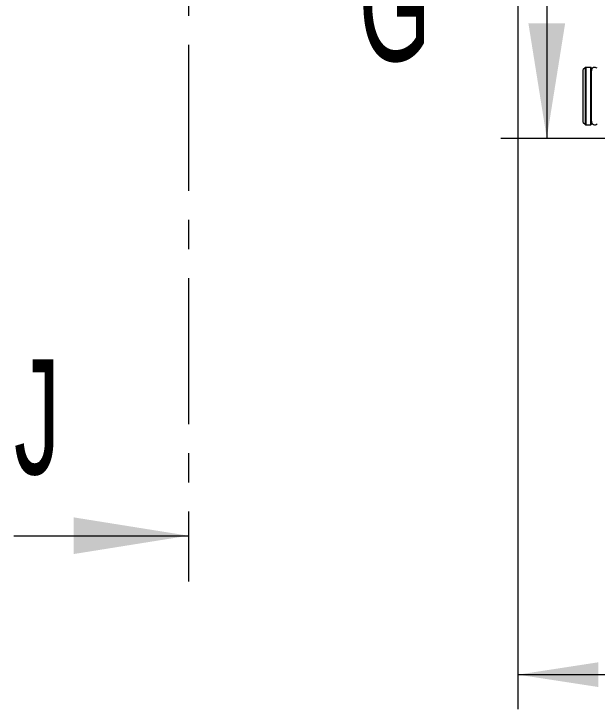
# Model space of a CAD drawing. Header units: millimetres. Extents: x 26 to 585, y 36 to 406.
# Drawn here: x 260.4 to 285.81, y 251.24 to 281.52 of the extents above; entities that cross this region are included whole.
import ezdxf

# ---------------------------------------------------------------- set-up
doc = ezdxf.new("R2010")
doc.units = ezdxf.units.MM
doc.linetypes.add('CENTER', pattern=[10.16, 6.35, -1.27, 1.27, -1.27])
doc.styles.add('SLDTEXTSTYLE0', font='TXT', dxfattribs={"width": 0.605})
doc.dimstyles.new('SLDDIMSTYLE0', dxfattribs={"dimtxt": 3.5, "dimasz": 3.5, "dimexe": 0, "dimexo": 0.0625, "dimgap": 0.875, "dimtad": 1, "dimtoh": 1, "dimlfac": 10, "dimrnd": 1e-09, "dimzin": 12, "dimdsep": 46, "dimtxsty": 'SLDTEXTSTYLE0', "dimsah": 1, "dimcen": 0.09, "dimadec": 0, "dimazin": 0, "dimtfac": 1, "dimtdec": 3, "dimtofl": 0, "dimtmove": 0, "dimatfit": 3, "dimfxl": 1, "dimfrac": 2, "dimtolj": 1, "dimtzin": 12, "dimarcsym": 0})

# ---------------------------------------------------------------- blocks, each defined once
blk = doc.blocks.new('*D37')
at = {"color": 7, "linetype": 'Continuous', "lineweight": 0, "transparency": 16777216}
for p, q in [((282.361, 292.308), (282.361, 251.245)), ((304.611, 256.864), (304.611, 251.245)), ((282.361, 252.745), (304.611, 252.745))]:
    blk.add_line(p, q, dxfattribs=at)
for points in [[(282.361, 252.745), (285.861, 252.206), (285.861, 253.283)], [(304.611, 252.745), (301.111, 253.283), (301.111, 252.206)]]:
    blk.add_solid(points, dxfattribs=at)
at = {"color": 7, "linetype": 'Continuous', "lineweight": 0, "transparency": 16777216, "insert": (287.473, 257.256), "char_height": 3.5, "attachment_point": 1, "style": 'SLDTEXTSTYLE0'}
blk.add_mtext('222.5', dxfattribs=at)

msp = doc.modelspace()

# ---------------------------------------------------------------- linework, layer by layer
at = {"color": 7, "linetype": 'CENTER', "lineweight": 0}
for p, q in [((268.002395, 320.811008), (268.002395, 256.796795)), ((281.618396, 276.111469), (325.662506, 276.111469))]:
    msp.add_line(p, q, dxfattribs=at)
at = {"color": 7, "linetype": 'Continuous', "lineweight": 0}
for p, q in [((283.618396, 283.711469), (283.618396, 276.111469)), ((260.402395, 258.796795), (268.002395, 258.796795))]:
    msp.add_line(p, q, dxfattribs=at)
at = {"color": 7, "linetype": 'Continuous', "lineweight": 15}
for p, q in [((285.302203, 279.187478), (285.210989, 279.096265)), ((285.530989, 279.196265), (285.323415, 279.196265)), ((285.210989, 276.796264), (285.210989, 279.096265)), ((285.560988, 276.726265), (285.560988, 279.166264)), ((285.210989, 276.796264), (285.302203, 276.705051)), ((285.323415, 276.696264), (285.530989, 276.696264))]:
    msp.add_line(p, q, dxfattribs=at)
at = {"color": 8, "linetype": 'Continuous', "lineweight": 15}
for p, q in [((285.302203, 276.705051), (285.302203, 279.187478)), ((285.323415, 279.196265), (285.323415, 276.696264)), ((285.530989, 276.696264), (285.530989, 279.196265))]:
    msp.add_line(p, q, dxfattribs=at)
at = {"color": 7, "linetype": 'Continuous', "lineweight": 15}
for centre, radius, start, end in [((285.323415, 279.166264), 0.03, 90, 135), ((285.530989, 279.166264), 0.03, 0, 90), ((285.710989, 279.046264), 0.15, 48.1896851, 180), ((285.710989, 276.846264), 0.15, 180, 311.8103149), ((285.323415, 276.726264), 0.03, 225, 270), ((285.530989, 276.726264), 0.03, 270, 0)]:
    msp.add_arc(centre, radius, start, end, dxfattribs=at)
at = {"color": 7, "linetype": 'Continuous', "lineweight": 0}
for points in [[(283.618396, 276.111469), (284.418396, 281.111469), (282.818396, 281.111469)], [(268.002395, 258.796795), (263.002395, 259.596795), (263.002395, 257.996795)]]:
    msp.add_solid(points, dxfattribs=at)

# ---------------------------------------------------------------- texts
at = {"color": 7, "linetype": 'Continuous', "char_height": 5, "attachment_point": 1, "style": 'SLDTEXTSTYLE0'}
for s, insert in [('G', (275.423638, 284.471863)), ('J', (260.402395, 266.472493))]:
    msp.add_mtext(s, dxfattribs=dict(at, insert=insert))

# ---------------------------------------------------------------- dimensions: what is measured, and where the dimension line sits
at = {"color": 7, "linetype": 'Continuous', "lineweight": 0}
dim = msp.add_linear_dim(base=(304.610989, 252.744615), p1=(282.360989, 292.308264), p2=(304.610989, 256.863587), dimstyle='SLDDIMSTYLE0', dxfattribs=at)
dim.commit()
dim.dimension.update_dxf_attribs({"geometry": '*D37', "text_midpoint": (293.485989, 252.744615), "dimtype": 160})

doc.saveas('drawing.dxf')
